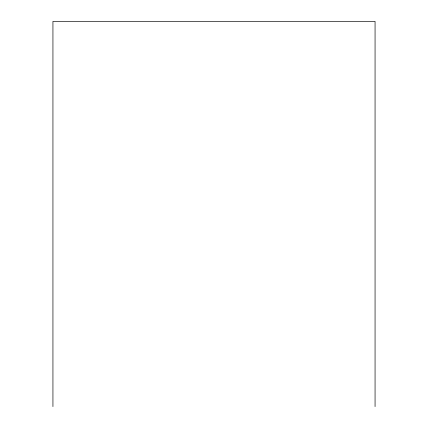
<?xml version="1.0" encoding="UTF-8"?>
<svg xmlns="http://www.w3.org/2000/svg" width="428" height="428" viewBox="0 0 428 428"><rect width="100%" height="100%" fill="white"/><g stroke="black" fill="none" stroke-linecap="round" stroke-linejoin="round"><path stroke-width="0.64" d="M375.062 406.6L375.062 21.4L52.938 21.4L52.938 406.6"/></g></svg>
